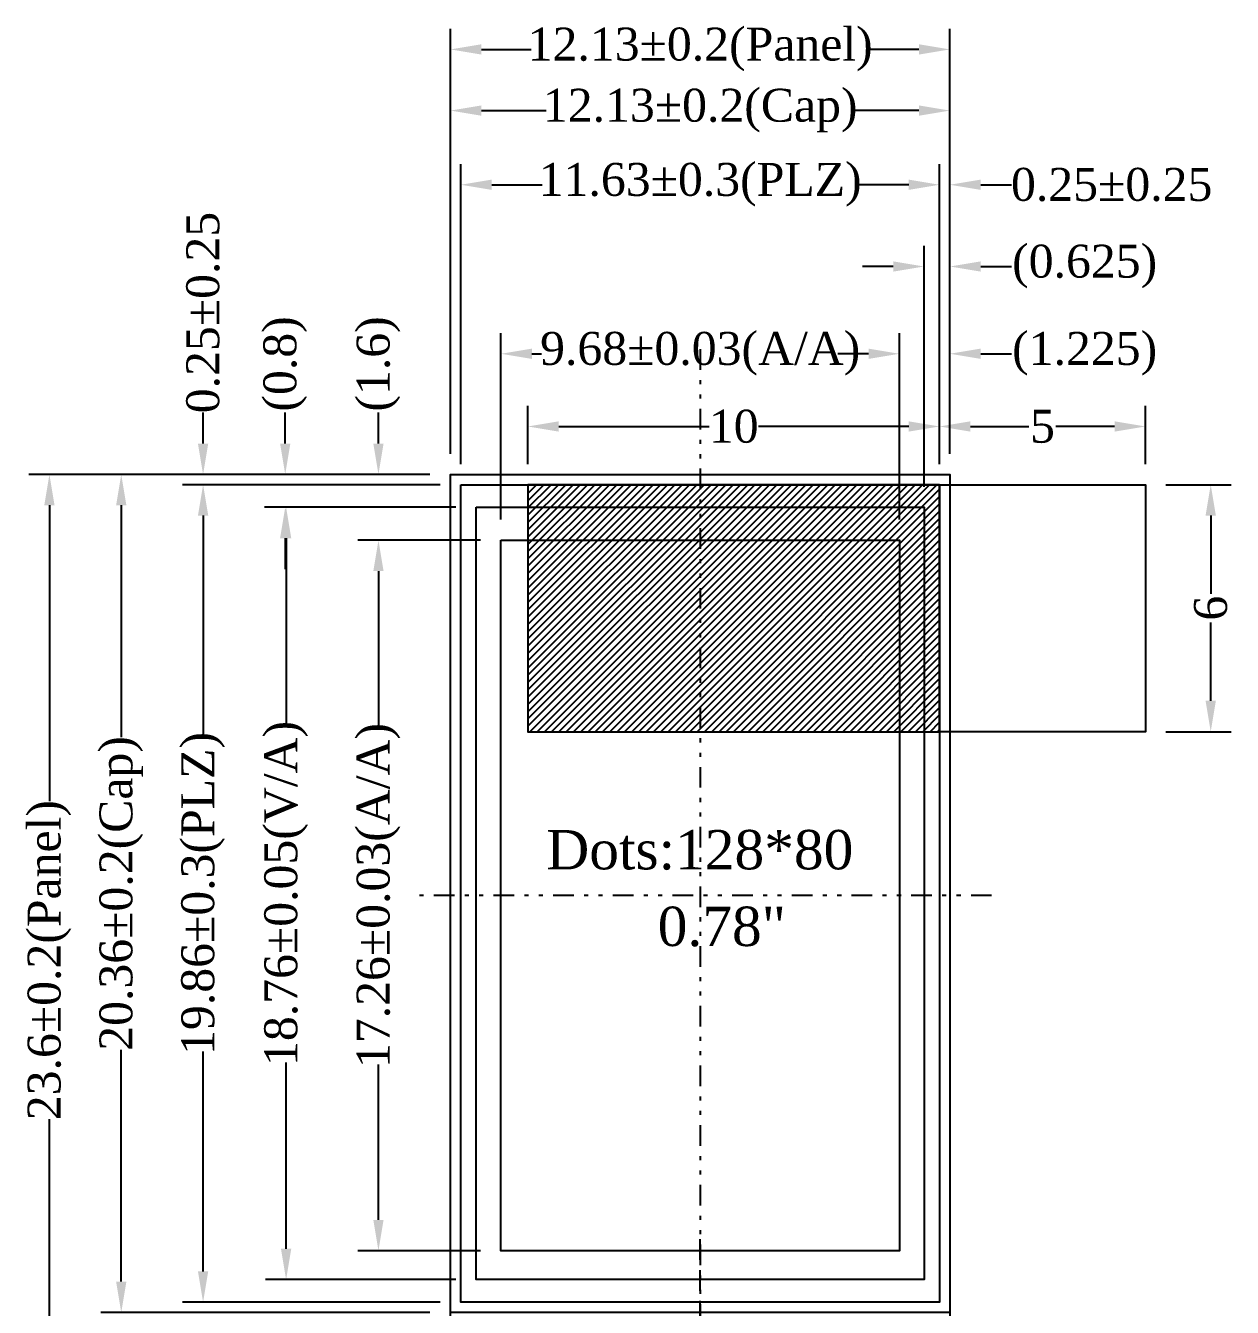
# Model space of a CAD drawing. Extents: x -334 to 152, y -2 to 1135.
# Drawn here: x -118.03 to -88.72, y 1103.58 to 1134.72 of the extents above; entities that cross this region are included whole.
import ezdxf

# ---------------------------------------------------------------- set-up
doc = ezdxf.new("R2010")
doc.units = 0
doc.header["$MEASUREMENT"] = 0
for name, pattern in [('DASHED', [0.75, 0.5, -0.25]), ('DIVIDE', [1.25, 0.5, -0.25, 0, -0.25, 0, -0.25]), ('HIDDEN', [4, 3, -1])]:
    doc.linetypes.add(name, pattern=pattern)
doc.layers.add('Cover', color=8, linetype='HIDDEN')
doc.styles.get("Standard").update_dxf_attribs({"font": 'times.ttf'})
doc.dimstyles.get("Standard").update_dxf_attribs({"dimtxt": 0.18, "dimasz": 0.18, "dimexe": 0.18, "dimexo": 0.0625, "dimgap": 0.09, "dimtad": 0, "dimtih": 1, "dimtoh": 1, "dimdec": 4, "dimzin": 0, "dimdsep": 46, "dimtxsty": 'Standard', "dimcen": 0.09, "dimadec": 0, "dimazin": 0, "dimtfac": 1, "dimtdec": 4, "dimtofl": 0, "dimtmove": 0, "dimatfit": 3, "dimfxl": 1, "dimtolj": 1, "dimtzin": 0, "dimarcsym": 0})

# ---------------------------------------------------------------- blocks, each defined once
blk = doc.blocks.new('*D28')
at = {"color": 0, "lineweight": -2, "transparency": 16777216}
for p, q in [((-106.487, 1122.719), (-106.487, 1127.249)), ((-96.807, 1122.719), (-96.807, 1127.249)), ((-105.737, 1126.749), (-105.501, 1126.749)), ((-97.557, 1126.749), (-97.792, 1126.749))]:
    blk.add_line(p, q, dxfattribs=at)
at = {"color": 0, "transparency": 16777216}
for points in [[(-105.737, 1126.874), (-105.737, 1126.624), (-106.487, 1126.749)], [(-97.557, 1126.874), (-97.557, 1126.624), (-96.807, 1126.749)]]:
    blk.add_solid(points, dxfattribs=at)
at = {"layer": 'Defpoints', "color": 0, "transparency": 16777216}
for p in [(-96.807, 1126.749), (-106.487, 1122.219), (-96.807, 1122.219)]:
    blk.add_point(p, dxfattribs=at)
at = {"color": 0, "transparency": 16777216, "insert": (-101.647, 1126.749), "char_height": 0.8, "attachment_point": 5}
blk.add_mtext('\\A1;9.68%%P0.03(A/A)', dxfattribs=at)
blk = doc.blocks.new('*D29')
at = {"color": 0, "lineweight": -2, "transparency": 16777216}
for p, q in [((-107.462, 1124.069), (-107.462, 1131.355)), ((-95.832, 1124.069), (-95.832, 1131.355)), ((-106.712, 1130.855), (-105.488, 1130.855)), ((-96.582, 1130.855), (-97.805, 1130.855))]:
    blk.add_line(p, q, dxfattribs=at)
at = {"color": 0, "transparency": 16777216}
for points in [[(-106.712, 1130.98), (-106.712, 1130.73), (-107.462, 1130.855)], [(-96.582, 1130.98), (-96.582, 1130.73), (-95.832, 1130.855)]]:
    blk.add_solid(points, dxfattribs=at)
at = {"layer": 'Defpoints', "color": 0, "transparency": 16777216}
for p in [(-95.832, 1130.855), (-107.462, 1123.569), (-95.832, 1123.569)]:
    blk.add_point(p, dxfattribs=at)
at = {"color": 0, "transparency": 16777216, "insert": (-101.647, 1130.855), "char_height": 0.8, "attachment_point": 5}
blk.add_mtext('\\A1;11.63%%P0.3(PLZ)', dxfattribs=at)
blk = doc.blocks.new('*D30')
at = {"color": 0, "lineweight": -2, "transparency": 16777216}
for p, q in [((-107.712, 1124.319), (-107.712, 1134.642)), ((-95.582, 1124.319), (-95.582, 1134.642)), ((-106.962, 1134.142), (-105.75, 1134.142)), ((-96.332, 1134.142), (-97.543, 1134.142))]:
    blk.add_line(p, q, dxfattribs=at)
at = {"color": 0, "transparency": 16777216}
for points in [[(-106.962, 1134.267), (-106.962, 1134.017), (-107.712, 1134.142)], [(-96.332, 1134.267), (-96.332, 1134.017), (-95.582, 1134.142)]]:
    blk.add_solid(points, dxfattribs=at)
at = {"layer": 'Defpoints', "color": 0, "transparency": 16777216}
for p in [(-95.582, 1134.142), (-107.712, 1123.819), (-95.582, 1123.819)]:
    blk.add_point(p, dxfattribs=at)
at = {"color": 0, "transparency": 16777216, "insert": (-101.647, 1134.142), "char_height": 0.8, "attachment_point": 5}
blk.add_mtext('\\A1;12.13%%P0.2(Panel)', dxfattribs=at)
blk = doc.blocks.new('*D31')
at = {"color": 0, "lineweight": -2, "transparency": 16777216}
for p, q in [((-107.712, 1124.319), (-107.712, 1133.157)), ((-95.582, 1124.319), (-95.582, 1133.157)), ((-106.962, 1132.657), (-105.389, 1132.657)), ((-96.332, 1132.657), (-97.904, 1132.657))]:
    blk.add_line(p, q, dxfattribs=at)
at = {"color": 0, "transparency": 16777216}
for points in [[(-106.962, 1132.782), (-106.962, 1132.532), (-107.712, 1132.657)], [(-96.332, 1132.782), (-96.332, 1132.532), (-95.582, 1132.657)]]:
    blk.add_solid(points, dxfattribs=at)
at = {"layer": 'Defpoints', "color": 0, "transparency": 16777216}
for p in [(-95.582, 1132.657), (-107.712, 1123.819), (-95.582, 1123.819)]:
    blk.add_point(p, dxfattribs=at)
at = {"color": 0, "transparency": 16777216, "insert": (-101.647, 1132.657), "char_height": 0.8, "attachment_point": 5}
blk.add_mtext('\\A1;12.13%%p0.2(Cap)', dxfattribs=at)
blk = doc.blocks.new('*D32')
at = {"color": 0, "lineweight": -2, "transparency": 16777216}
for p, q in [((-96.207, 1123.519), (-96.207, 1129.369)), ((-95.582, 1124.319), (-95.582, 1129.369)), ((-96.957, 1128.869), (-97.707, 1128.869)), ((-94.832, 1128.869), (-94.082, 1128.869))]:
    blk.add_line(p, q, dxfattribs=at)
at = {"color": 0, "transparency": 16777216}
for points in [[(-96.957, 1128.994), (-96.957, 1128.744), (-96.207, 1128.869)], [(-94.832, 1128.994), (-94.832, 1128.744), (-95.582, 1128.869)]]:
    blk.add_solid(points, dxfattribs=at)
at = {"layer": 'Defpoints', "color": 0, "transparency": 16777216}
for p in [(-95.582, 1128.869), (-95.582, 1123.819), (-96.207, 1123.019)]:
    blk.add_point(p, dxfattribs=at)
at = {"color": 0, "transparency": 16777216, "insert": (-92.308, 1128.869), "char_height": 0.8, "attachment_point": 5}
blk.add_mtext('\\A1;(0.625)', dxfattribs=at)
blk = doc.blocks.new('*D33')
at = {"color": 0, "lineweight": -2, "transparency": 16777216}
for p, q in [((-95.832, 1124.069), (-95.832, 1131.355)), ((-95.582, 1124.319), (-95.582, 1131.355)), ((-96.582, 1130.855), (-97.332, 1130.855)), ((-94.832, 1130.855), (-94.082, 1130.855))]:
    blk.add_line(p, q, dxfattribs=at)
at = {"color": 0, "transparency": 16777216}
for points in [[(-96.582, 1130.98), (-96.582, 1130.73), (-95.832, 1130.855)], [(-94.832, 1130.98), (-94.832, 1130.73), (-95.582, 1130.855)]]:
    blk.add_solid(points, dxfattribs=at)
at = {"layer": 'Defpoints', "color": 0, "transparency": 16777216}
for p in [(-95.582, 1130.855), (-95.582, 1123.819), (-95.832, 1123.569)]:
    blk.add_point(p, dxfattribs=at)
at = {"color": 0, "transparency": 16777216, "insert": (-91.651, 1130.855), "char_height": 0.8, "attachment_point": 5}
blk.add_mtext('\\A1;0.25%%p0.25', dxfattribs=at)
blk = doc.blocks.new('*D34')
at = {"color": 0, "lineweight": -2, "transparency": 16777216}
for p, q in [((-96.807, 1122.719), (-96.807, 1127.249)), ((-95.582, 1124.319), (-95.582, 1127.249)), ((-97.557, 1126.749), (-98.307, 1126.749)), ((-94.832, 1126.749), (-94.082, 1126.749))]:
    blk.add_line(p, q, dxfattribs=at)
at = {"color": 0, "transparency": 16777216}
for points in [[(-97.557, 1126.874), (-97.557, 1126.624), (-96.807, 1126.749)], [(-94.832, 1126.874), (-94.832, 1126.624), (-95.582, 1126.749)]]:
    blk.add_solid(points, dxfattribs=at)
at = {"layer": 'Defpoints', "color": 0, "transparency": 16777216}
for p in [(-95.582, 1126.749), (-95.582, 1123.819), (-96.807, 1122.219)]:
    blk.add_point(p, dxfattribs=at)
at = {"color": 0, "transparency": 16777216, "insert": (-92.308, 1126.749), "char_height": 0.8, "attachment_point": 5}
blk.add_mtext('\\A1;(1.225)', dxfattribs=at)
blk = doc.blocks.new('*D35')
at = {"color": 0, "lineweight": -2, "transparency": 16777216}
for p, q in [((-106.987, 1122.219), (-109.963, 1122.219)), ((-109.463, 1121.469), (-109.463, 1117.693)), ((-109.463, 1105.709), (-109.463, 1109.485)), ((-106.987, 1104.959), (-109.963, 1104.959))]:
    blk.add_line(p, q, dxfattribs=at)
at = {"color": 0, "transparency": 16777216}
for points in [[(-109.588, 1121.469), (-109.338, 1121.469), (-109.463, 1122.219)], [(-109.588, 1105.709), (-109.338, 1105.709), (-109.463, 1104.959)]]:
    blk.add_solid(points, dxfattribs=at)
at = {"layer": 'Defpoints', "color": 0, "transparency": 16777216}
for p in [(-106.487, 1122.219), (-109.463, 1104.959), (-106.487, 1104.959)]:
    blk.add_point(p, dxfattribs=at)
at = {"color": 0, "transparency": 16777216, "insert": (-109.463, 1113.589), "char_height": 0.8, "attachment_point": 5, "rotation": 90}
blk.add_mtext('\\A1;17.26%%p0.03(A/A)', dxfattribs=at)
blk = doc.blocks.new('*D36')
at = {"color": 0, "lineweight": -2, "transparency": 16777216}
for p, q in [((-107.587, 1123.019), (-112.206, 1123.019)), ((-111.706, 1122.269), (-111.706, 1117.743)), ((-111.706, 1105.009), (-111.706, 1109.535)), ((-107.587, 1104.259), (-112.206, 1104.259))]:
    blk.add_line(p, q, dxfattribs=at)
at = {"color": 0, "transparency": 16777216}
for points in [[(-111.831, 1122.269), (-111.581, 1122.269), (-111.706, 1123.019)], [(-111.831, 1105.009), (-111.581, 1105.009), (-111.706, 1104.259)]]:
    blk.add_solid(points, dxfattribs=at)
at = {"layer": 'Defpoints', "color": 0, "transparency": 16777216}
for p in [(-107.087, 1123.019), (-111.706, 1104.259), (-107.087, 1104.259)]:
    blk.add_point(p, dxfattribs=at)
at = {"color": 0, "transparency": 16777216, "insert": (-111.706, 1113.639), "char_height": 0.8, "attachment_point": 5, "rotation": 90}
blk.add_mtext('\\A1;18.76%%P0.05(V/A)', dxfattribs=at)
blk = doc.blocks.new('*D37')
at = {"color": 0, "lineweight": -2, "transparency": 16777216}
for p, q in [((-107.962, 1123.569), (-114.223, 1123.569)), ((-113.723, 1122.819), (-113.723, 1117.48)), ((-113.723, 1104.459), (-113.723, 1109.798)), ((-107.962, 1103.709), (-114.223, 1103.709))]:
    blk.add_line(p, q, dxfattribs=at)
at = {"color": 0, "transparency": 16777216}
for points in [[(-113.848, 1122.819), (-113.598, 1122.819), (-113.723, 1123.569)], [(-113.848, 1104.459), (-113.598, 1104.459), (-113.723, 1103.709)]]:
    blk.add_solid(points, dxfattribs=at)
at = {"layer": 'Defpoints', "color": 0, "transparency": 16777216}
for p in [(-107.462, 1123.569), (-113.723, 1103.709), (-107.462, 1103.709)]:
    blk.add_point(p, dxfattribs=at)
at = {"color": 0, "transparency": 16777216, "insert": (-113.723, 1113.639), "char_height": 0.8, "attachment_point": 5, "rotation": 90}
blk.add_mtext('\\A1;19.86%%P0.3(PLZ)', dxfattribs=at)
blk = doc.blocks.new('*D38')
at = {"color": 0, "lineweight": -2, "transparency": 16777216}
for p, q in [((-108.212, 1123.819), (-116.211, 1123.819)), ((-115.711, 1123.069), (-115.711, 1117.438)), ((-115.711, 1104.209), (-115.711, 1109.84)), ((-108.212, 1103.459), (-116.211, 1103.459))]:
    blk.add_line(p, q, dxfattribs=at)
at = {"color": 0, "transparency": 16777216}
for points in [[(-115.836, 1123.069), (-115.586, 1123.069), (-115.711, 1123.819)], [(-115.836, 1104.209), (-115.586, 1104.209), (-115.711, 1103.459)]]:
    blk.add_solid(points, dxfattribs=at)
at = {"layer": 'Defpoints', "color": 0, "transparency": 16777216}
for p in [(-107.712, 1123.819), (-115.711, 1103.459), (-107.712, 1103.459)]:
    blk.add_point(p, dxfattribs=at)
at = {"color": 0, "transparency": 16777216, "insert": (-115.711, 1113.639), "char_height": 0.8, "attachment_point": 5, "rotation": 90}
blk.add_mtext('\\A1;20.36%%P0.2(Cap)', dxfattribs=at)
blk = doc.blocks.new('*D39')
at = {"color": 0, "lineweight": -2, "transparency": 16777216}
for p, q in [((-108.212, 1123.819), (-117.956, 1123.819)), ((-117.456, 1123.069), (-117.456, 1115.884)), ((-117.456, 1100.969), (-117.456, 1108.154)), ((-108.212, 1100.219), (-117.956, 1100.219))]:
    blk.add_line(p, q, dxfattribs=at)
at = {"color": 0, "transparency": 16777216}
for points in [[(-117.581, 1123.069), (-117.331, 1123.069), (-117.456, 1123.819)], [(-117.581, 1100.969), (-117.331, 1100.969), (-117.456, 1100.219)]]:
    blk.add_solid(points, dxfattribs=at)
at = {"layer": 'Defpoints', "color": 0, "transparency": 16777216}
for p in [(-107.712, 1123.819), (-117.456, 1100.219), (-107.712, 1100.219)]:
    blk.add_point(p, dxfattribs=at)
at = {"color": 0, "transparency": 16777216, "insert": (-117.456, 1112.019), "char_height": 0.8, "attachment_point": 5, "rotation": 90}
blk.add_mtext('\\A1;23.6%%p0.2(Panel)', dxfattribs=at)
blk = doc.blocks.new('*D40')
at = {"color": 0, "lineweight": -2, "transparency": 16777216}
for p, q in [((-113.723, 1124.569), (-113.723, 1125.319)), ((-108.212, 1123.819), (-114.223, 1123.819)), ((-107.962, 1123.569), (-114.223, 1123.569)), ((-113.723, 1122.819), (-113.723, 1122.069))]:
    blk.add_line(p, q, dxfattribs=at)
at = {"color": 0, "transparency": 16777216}
for points in [[(-113.848, 1124.569), (-113.598, 1124.569), (-113.723, 1123.819)], [(-113.848, 1122.819), (-113.598, 1122.819), (-113.723, 1123.569)]]:
    blk.add_solid(points, dxfattribs=at)
at = {"layer": 'Defpoints', "color": 0, "transparency": 16777216}
for p in [(-113.723, 1123.819), (-107.712, 1123.819), (-107.462, 1123.569)]:
    blk.add_point(p, dxfattribs=at)
at = {"color": 0, "transparency": 16777216, "insert": (-113.723, 1127.75), "char_height": 0.8, "attachment_point": 5, "rotation": 90}
blk.add_mtext('\\A1;0.25%%p0.25', dxfattribs=at)
blk = doc.blocks.new('*D41')
at = {"color": 0, "lineweight": -2, "transparency": 16777216}
for p, q in [((-111.728, 1124.569), (-111.728, 1125.319)), ((-108.212, 1123.819), (-112.228, 1123.819)), ((-107.587, 1123.019), (-112.228, 1123.019)), ((-111.728, 1122.269), (-111.728, 1121.519))]:
    blk.add_line(p, q, dxfattribs=at)
at = {"color": 0, "transparency": 16777216}
for points in [[(-111.853, 1124.569), (-111.603, 1124.569), (-111.728, 1123.819)], [(-111.853, 1122.269), (-111.603, 1122.269), (-111.728, 1123.019)]]:
    blk.add_solid(points, dxfattribs=at)
at = {"layer": 'Defpoints', "color": 0, "transparency": 16777216}
for p in [(-111.728, 1123.819), (-107.712, 1123.819), (-107.087, 1123.019)]:
    blk.add_point(p, dxfattribs=at)
at = {"color": 0, "transparency": 16777216, "insert": (-111.728, 1126.502), "char_height": 0.8, "attachment_point": 5, "rotation": 90}
blk.add_mtext('\\A1;(0.8)', dxfattribs=at)
blk = doc.blocks.new('*D42')
at = {"color": 0, "lineweight": -2, "transparency": 16777216}
for p, q in [((-109.463, 1124.569), (-109.463, 1125.319)), ((-108.212, 1123.819), (-109.963, 1123.819)), ((-106.987, 1122.219), (-109.963, 1122.219)), ((-109.463, 1121.469), (-109.463, 1120.719))]:
    blk.add_line(p, q, dxfattribs=at)
at = {"color": 0, "transparency": 16777216}
for points in [[(-109.588, 1124.569), (-109.338, 1124.569), (-109.463, 1123.819)], [(-109.588, 1121.469), (-109.338, 1121.469), (-109.463, 1122.219)]]:
    blk.add_solid(points, dxfattribs=at)
at = {"layer": 'Defpoints', "color": 0, "transparency": 16777216}
for p in [(-109.463, 1123.819), (-107.712, 1123.819), (-106.487, 1122.219)]:
    blk.add_point(p, dxfattribs=at)
at = {"color": 0, "transparency": 16777216, "insert": (-109.463, 1126.502), "char_height": 0.8, "attachment_point": 5, "rotation": 90}
blk.add_mtext('\\A1;(1.6)', dxfattribs=at)
blk = doc.blocks.new('*D44')
at = {"color": 0, "lineweight": -2, "transparency": 16777216}
for p, q in [((-105.832, 1124.069), (-105.832, 1125.483)), ((-95.832, 1124.069), (-95.832, 1125.483)), ((-105.082, 1124.983), (-101.432, 1124.983)), ((-96.582, 1124.983), (-100.231, 1124.983))]:
    blk.add_line(p, q, dxfattribs=at)
at = {"color": 0, "transparency": 16777216}
for points in [[(-105.082, 1125.108), (-105.082, 1124.858), (-105.832, 1124.983)], [(-96.582, 1125.108), (-96.582, 1124.858), (-95.832, 1124.983)]]:
    blk.add_solid(points, dxfattribs=at)
at = {"layer": 'Defpoints', "color": 0, "transparency": 16777216}
for p in [(-95.832, 1124.983), (-105.832, 1123.569), (-95.832, 1123.569)]:
    blk.add_point(p, dxfattribs=at)
at = {"color": 0, "transparency": 16777216, "insert": (-100.832, 1124.983), "char_height": 0.8, "attachment_point": 5}
blk.add_mtext('\\A1;10', dxfattribs=at)
blk = doc.blocks.new('*D45')
at = {"color": 0, "lineweight": -2, "transparency": 16777216}
for p, q in [((-95.832, 1124.069), (-95.832, 1125.483)), ((-90.832, 1124.069), (-90.832, 1125.483)), ((-95.082, 1124.983), (-93.66, 1124.983)), ((-91.582, 1124.983), (-93.004, 1124.983))]:
    blk.add_line(p, q, dxfattribs=at)
at = {"color": 0, "transparency": 16777216}
for points in [[(-95.082, 1125.108), (-95.082, 1124.858), (-95.832, 1124.983)], [(-91.582, 1125.108), (-91.582, 1124.858), (-90.832, 1124.983)]]:
    blk.add_solid(points, dxfattribs=at)
at = {"layer": 'Defpoints', "color": 0, "transparency": 16777216}
for p in [(-90.832, 1124.983), (-95.832, 1123.569), (-90.832, 1123.569)]:
    blk.add_point(p, dxfattribs=at)
at = {"color": 0, "transparency": 16777216, "insert": (-93.332, 1124.983), "char_height": 0.8, "attachment_point": 5}
blk.add_mtext('\\A1;5', dxfattribs=at)
blk = doc.blocks.new('*D46')
at = {"color": 0, "lineweight": -2, "transparency": 16777216}
for p, q in [((-90.332, 1123.569), (-88.745, 1123.569)), ((-89.245, 1122.819), (-89.245, 1120.916)), ((-89.245, 1118.319), (-89.245, 1120.222)), ((-90.332, 1117.569), (-88.745, 1117.569))]:
    blk.add_line(p, q, dxfattribs=at)
at = {"color": 0, "transparency": 16777216}
for points in [[(-89.37, 1122.819), (-89.12, 1122.819), (-89.245, 1123.569)], [(-89.37, 1118.319), (-89.12, 1118.319), (-89.245, 1117.569)]]:
    blk.add_solid(points, dxfattribs=at)
at = {"layer": 'Defpoints', "color": 0, "transparency": 16777216}
for p in [(-90.832, 1123.569), (-90.832, 1117.569), (-89.245, 1117.569)]:
    blk.add_point(p, dxfattribs=at)
at = {"color": 0, "transparency": 16777216, "insert": (-89.245, 1120.569), "char_height": 0.8, "attachment_point": 5, "rotation": 90}
blk.add_mtext('\\A1;6', dxfattribs=at)

msp = doc.modelspace()

# ---------------------------------------------------------------- hatches: boundary and pattern name
h = msp.add_hatch()
h.set_pattern_fill('ANSI31', color=4, style=0)
h.set_pattern_definition([(45, (-126.25099, 1056.97568), (-0.08838835, 0.08838835), [])])
h.paths.add_polyline_path([(-95.83164, 1123.56887), (-105.83164, 1123.56887), (-105.83164, 1117.56887), (-95.83164, 1117.56887)])

# ---------------------------------------------------------------- linework, layer by layer
at = {"color": 1, "linetype": 'DIVIDE'}
for p, q in [((-101.64664, 1126.85887), (-101.64664, 1086.50462)), ((-94.5686, 1113.58887), (-108.60071, 1113.58887))]:
    msp.add_line(p, q, dxfattribs=at)
at = {"color": 1, "linetype": 'DASHED'}
msp.add_line((-101.64664, 1095.73896), (-101.64664, 1105.27857), dxfattribs=at)
for points in [[(-95.58164, 1123.81887), (-95.58164, 1100.21887), (-107.71164, 1100.21887), (-107.71164, 1123.81887)], [(-106.48664, 1122.21887), (-96.80664, 1122.21887), (-96.80664, 1104.95887), (-106.48664, 1104.95887)]]:
    msp.add_lwpolyline(points, close=True)
at = {"color": 6}
msp.add_lwpolyline([(-107.46164, 1123.56887), (-95.83164, 1123.56887), (-95.83164, 1103.70887), (-107.46164, 1103.70887)], close=True, dxfattribs=at)
at = {"color": 4}
for points in [[(-95.83164, 1123.56887), (-105.83164, 1123.56887), (-105.83164, 1117.56887), (-95.83164, 1117.56887)], [(-95.83164, 1123.56887), (-90.83164, 1123.56887), (-90.83164, 1117.56887), (-95.83164, 1117.56887)], [(-107.08664, 1123.01887), (-96.20664, 1123.01887), (-96.20664, 1104.25887), (-107.08664, 1104.25887)]]:
    msp.add_lwpolyline(points, close=True, dxfattribs=at)
at = {"color": 2}
msp.add_lwpolyline([(-106.48664, 1122.21887), (-96.80664, 1122.21887), (-96.80664, 1104.95887), (-106.48664, 1104.95887)], close=True, dxfattribs=at)
at = {"layer": 'Cover', "color": 0, "linetype": 'ByBlock'}
msp.add_lwpolyline([(-95.58164, 1103.45887), (-107.71164, 1103.45887), (-107.71164, 1123.81887), (-95.58164, 1123.81887)], close=True, dxfattribs=at)

# ---------------------------------------------------------------- texts
for s, p in [(' Dots:128*80', (-105.74508, 1114.22423)), ('0.78"', (-102.67897, 1112.36198))]:
    msp.add_text(s, height=0.9555).set_placement(p)

# ---------------------------------------------------------------- dimensions: what is measured, and where the dimension line sits
for base, p1, p2, text, override, picture, middle in [((-95.58164, 1134.14244), (-107.71164, 1123.81887), (-95.58164, 1123.81887), '<>%%P0.2(Panel)', {"dimtxt": 0.8, "dimasz": 0.75, "dimexe": 0.5, "dimexo": 0.5, "dimgap": 0.1, "dimtih": 0, "dimtoh": 0, "dimzin": 8, "dimazin": 2, "dimtzin": 8}, '*D30', (-101.64664, 1134.14244)), ((-95.58164, 1132.65687), (-107.71164, 1123.81887), (-95.58164, 1123.81887), '<>%%p0.2(Cap)', {"dimtxt": 0.8, "dimasz": 0.75, "dimexe": 0.5, "dimexo": 0.5, "dimgap": 0.1, "dimtih": 0, "dimtoh": 0, "dimzin": 8, "dimazin": 2, "dimtzin": 8}, '*D31', (-101.64664, 1132.65687)), ((-95.83164, 1130.85488), (-107.46164, 1123.56887), (-95.83164, 1123.56887), '<>%%P0.3(PLZ)', {"dimtxt": 0.8, "dimasz": 0.75, "dimexe": 0.5, "dimexo": 0.5, "dimgap": 0.1, "dimtih": 0, "dimtoh": 0, "dimzin": 8, "dimazin": 2, "dimtzin": 8}, '*D29', (-101.64664, 1130.85488)), ((-95.58164, 1130.85488), (-95.83164, 1123.56887), (-95.58164, 1123.81887), '<>%%p0.25', {"dimtxt": 0.8, "dimasz": 0.75, "dimexe": 0.5, "dimexo": 0.5, "dimgap": 0.1, "dimtih": 0, "dimtoh": 0, "dimdec": 2, "dimzin": 8, "dimazin": 2, "dimtzin": 8}, '*D33', (-91.65057, 1130.85488)), ((-95.58164, 1128.86894), (-96.20664, 1123.01887), (-95.58164, 1123.81887), '(<>)', {"dimtxt": 0.8, "dimasz": 0.75, "dimexe": 0.5, "dimexo": 0.5, "dimgap": 0.1, "dimtih": 0, "dimtoh": 0, "dimzin": 8, "dimazin": 2, "dimtzin": 8}, '*D32', (-92.30781, 1128.86894)), ((-96.80664, 1126.74875), (-106.48664, 1122.21887), (-96.80664, 1122.21887), '<>%%P0.03(A/A)', {"dimtxt": 0.8, "dimasz": 0.75, "dimexe": 0.5, "dimexo": 0.5, "dimgap": 0.1, "dimtih": 0, "dimtoh": 0, "dimzin": 8, "dimazin": 2, "dimtzin": 8}, '*D28', (-101.64664, 1126.74875))]:
    dim = msp.add_linear_dim(base=base, p1=p1, p2=p2, text=text, dimstyle='Standard', override=override)
    dim.commit()
    dim.dimension.update_dxf_attribs({"geometry": picture, "text_midpoint": middle})
for base, p1, p2, text, picture, middle in [((-113.72287, 1123.81887), (-107.46164, 1123.56887), (-107.71164, 1123.81887), '<>%%p0.25', '*D40', (-113.72287, 1127.74995)), ((-111.72772, 1123.81887), (-107.08664, 1123.01887), (-107.71164, 1123.81887), '(<>)', '*D41', (-111.72772, 1126.50207)), ((-109.46323, 1123.81887), (-106.48664, 1122.21887), (-107.71164, 1123.81887), '(<>)', '*D42', (-109.46323, 1126.50207)), ((-117.45597, 1100.21887), (-107.71164, 1123.81887), (-107.71164, 1100.21887), '<>%%p0.2(Panel)', '*D39', (-117.45597, 1112.01887)), ((-115.7107, 1103.45887), (-107.71164, 1123.81887), (-107.71164, 1103.45887), '<>%%P0.2(Cap)', '*D38', (-115.7107, 1113.63887)), ((-113.72287, 1103.70887), (-107.46164, 1123.56887), (-107.46164, 1103.70887), '<>%%P0.3(PLZ)', '*D37', (-113.72287, 1113.63887)), ((-111.70624, 1104.25887), (-107.08664, 1123.01887), (-107.08664, 1104.25887), '<>%%P0.05(V/A)', '*D36', (-111.70624, 1113.63887)), ((-109.46323, 1104.95887), (-106.48664, 1122.21887), (-106.48664, 1104.95887), '<>%%p0.03(A/A)', '*D35', (-109.46323, 1113.58887))]:
    dim = msp.add_linear_dim(base=base, p1=p1, p2=p2, angle=90, text=text, dimstyle='Standard', override={"dimtxt": 0.8, "dimasz": 0.75, "dimexe": 0.5, "dimexo": 0.5, "dimgap": 0.1, "dimtih": 0, "dimtoh": 0, "dimzin": 8, "dimazin": 2, "dimtzin": 8})
    dim.commit()
    dim.dimension.update_dxf_attribs({"geometry": picture, "text_midpoint": middle})
dim = msp.add_linear_dim(base=(-95.58164, 1126.74875), p1=(-96.80664, 1122.21887), p2=(-95.58164, 1123.81887), text='(<>)', dimstyle='Standard', override={"dimtxt": 0.8, "dimasz": 0.75, "dimexe": 0.5, "dimexo": 0.5, "dimgap": 0.1, "dimtih": 0, "dimtoh": 0, "dimzin": 8, "dimazin": 2, "dimtzin": 8})
dim.commit()
dim.dimension.update_dxf_attribs({"geometry": '*D34', "text_midpoint": (-92.30781, 1126.74875), "dimtype": 160})
for base, p1, p2, picture, middle in [((-95.83164, 1124.98256), (-105.83164, 1123.56887), (-95.83164, 1123.56887), '*D44', (-100.83164, 1124.98256)), ((-90.83164, 1124.98256), (-95.83164, 1123.56887), (-90.83164, 1123.56887), '*D45', (-93.33164, 1124.98256))]:
    dim = msp.add_linear_dim(base=base, p1=p1, p2=p2, dimstyle='Standard', override={"dimtxt": 0.8, "dimasz": 0.75, "dimexe": 0.5, "dimexo": 0.5, "dimgap": 0.1, "dimtih": 0, "dimtoh": 0, "dimzin": 8, "dimazin": 2, "dimtzin": 8})
    dim.commit()
    dim.dimension.update_dxf_attribs({"geometry": picture, "text_midpoint": middle})
dim = msp.add_linear_dim(base=(-89.24462, 1117.56887), p1=(-90.83164, 1123.56887), p2=(-90.83164, 1117.56887), angle=90, dimstyle='Standard', override={"dimtxt": 0.8, "dimasz": 0.75, "dimexe": 0.5, "dimexo": 0.5, "dimgap": 0.1, "dimtih": 0, "dimtoh": 0, "dimzin": 8, "dimazin": 2, "dimtzin": 8})
dim.commit()
dim.dimension.update_dxf_attribs({"geometry": '*D46', "text_midpoint": (-89.24462, 1120.56887)})

doc.saveas('drawing.dxf')
